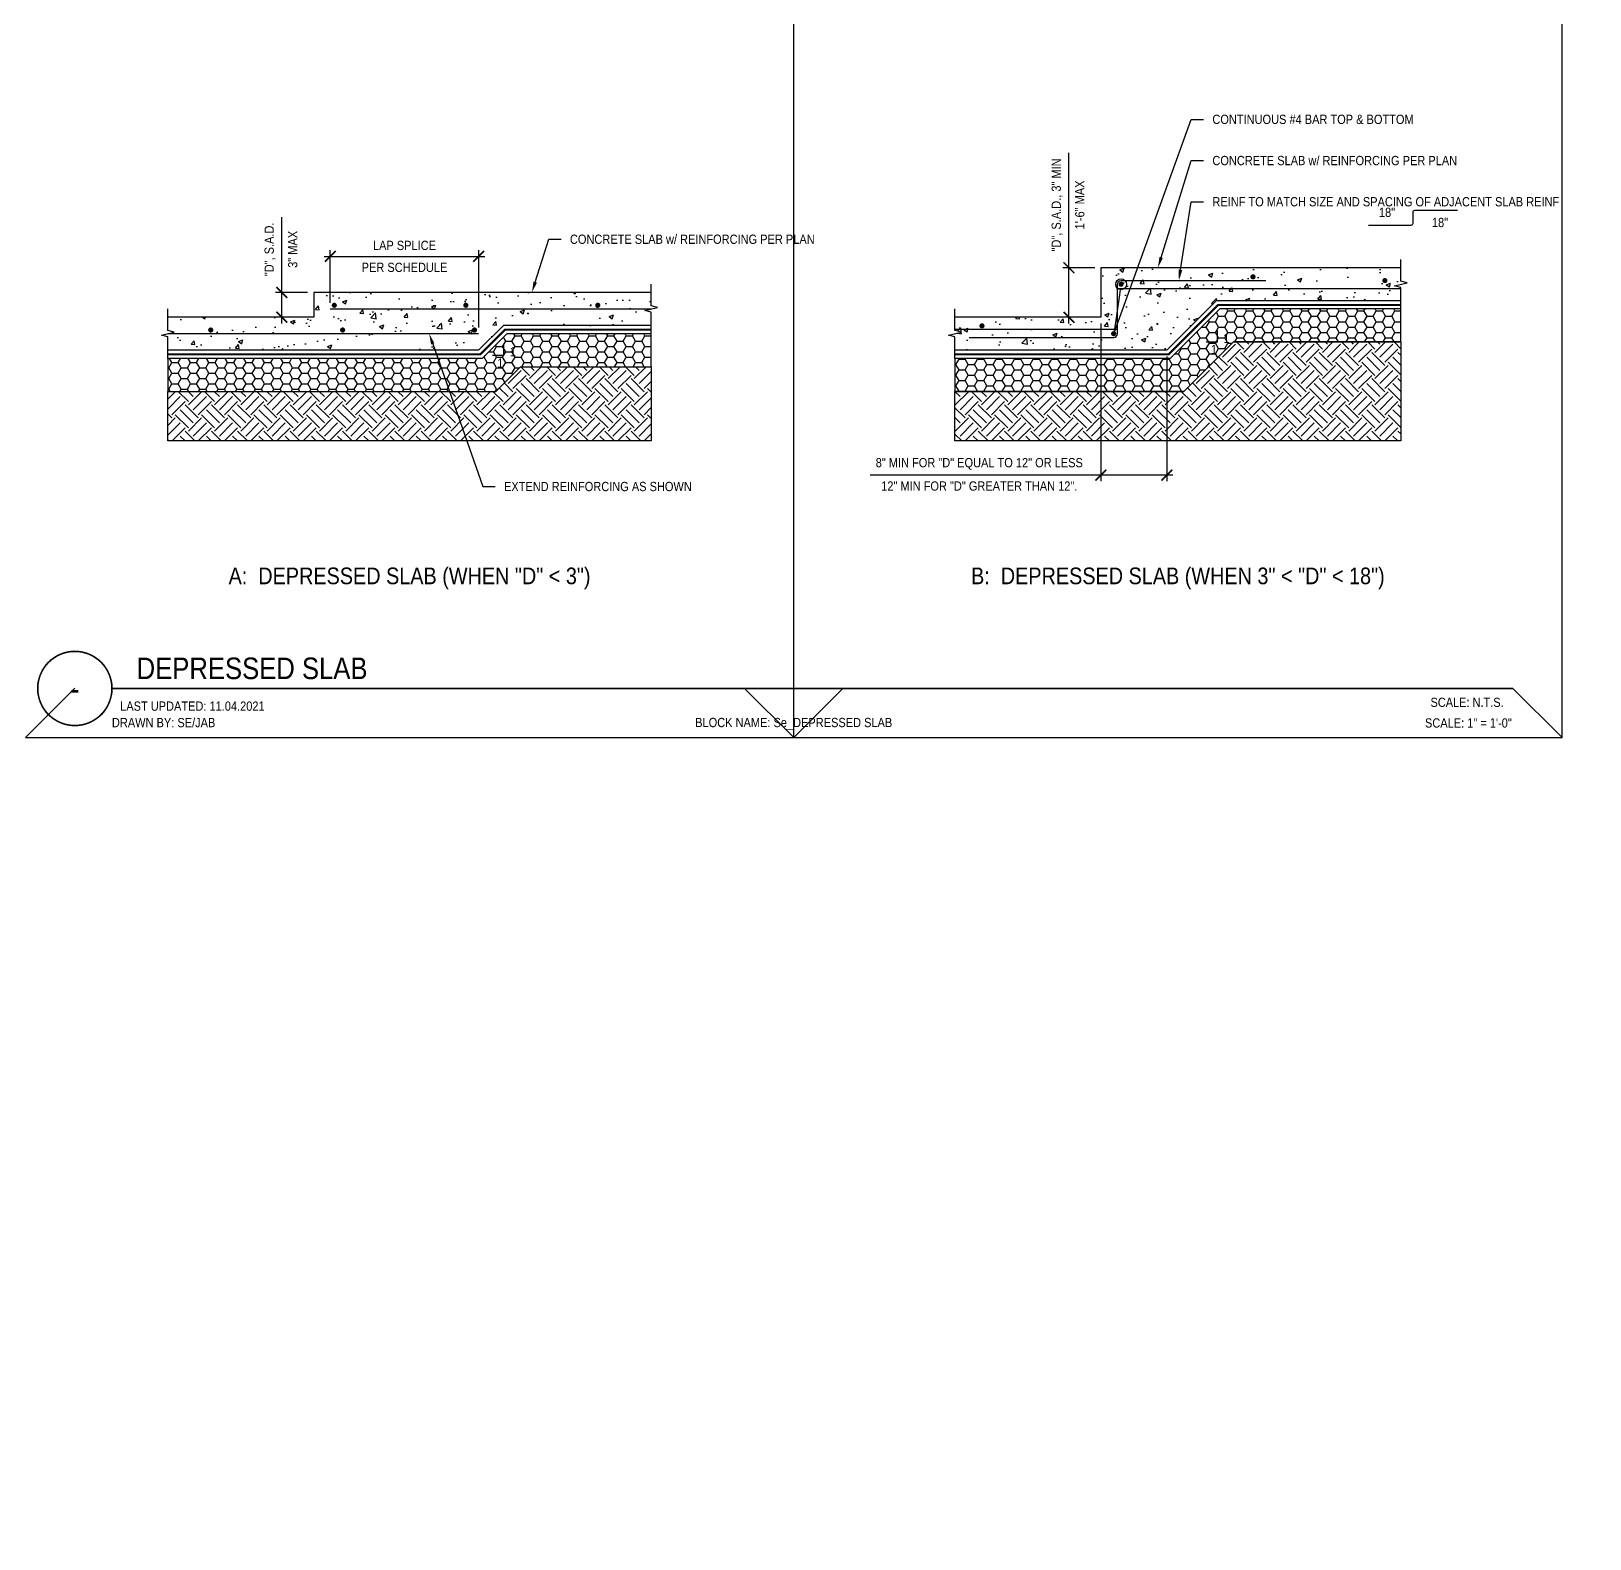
# Model space of a CAD drawing. Header units: inches. Extents: x -16404 to 14624, y -1591 to 16152.
# Drawn here: x -8754.8 to -8565.7, y 1229 to 1411.9 of the extents above; entities that cross this region are included whole.
import ezdxf
from ezdxf import colors
from ezdxf.entities.mleader import LeaderData, LeaderLine
from ezdxf.enums import TextEntityAlignment as Align
from ezdxf.math import Vec2, Vec3

# ---------------------------------------------------------------- set-up
doc = ezdxf.new("R2010")
doc.units = ezdxf.units.IN
doc.header["$LTSCALE"] = 24
doc.header["$MEASUREMENT"] = 0
doc.linetypes.add('HIDDEN2', pattern=[0.1875, 0.125, -0.0625])
doc.layers.get('0').update_dxf_attribs({"linetype": 'CONTINUOUS'})
doc.layers.get('DefPoints').update_dxf_attribs({"color": 251, "linetype": 'CONTINUOUS'})
for name, color, linetype, plot in [('DESIGNER COMMENTS', 221, 'CONTINUOUS', False), ('S-ANNO-GRID-NONPLOT', 251, 'CONTINUOUS', False), ('S-ANNO-NONPLOT', 253, 'CONTINUOUS', False)]:
    doc.layers.add(name, color=color, linetype=linetype, plot=plot)
for name, color, linetype in [('S-ANNO-DIMS', 2, 'CONTINUOUS'), ('S-ANNO-NOTE', 4, 'CONTINUOUS'), ('S-BREAK', 2, 'CONTINUOUS'), ('S-CONC', 4, 'CONTINUOUS'), ('S-MEMBRANE', 6, 'HIDDEN2'), ('S-REBAR', 7, 'CONTINUOUS'), ('S-TYP DETAIL BLOCKS', 1, 'CONTINUOUS')]:
    doc.layers.add(name, color=color, linetype=linetype)
doc.layers.add('S-HATCH-SOIL', color=7, linetype='CONTINUOUS', true_color=0x8f8f8f, transparency=0.8)
doc.layers.add('S-HATCH2', color=2, linetype='CONTINUOUS', transparency=0.5)
doc.styles.add('Arial', font='arial.ttf', dxfattribs={"width": 0.85})
doc.dimstyles.new('DIM-12_Se', dxfattribs={"dimscale": 12, "dimtxt": 0.09375, "dimasz": 0.109375, "dimexe": 0.0625, "dimexo": 0.0625, "dimgap": 0.0625, "dimtad": 1, "dimdec": 4, "dimzin": 11, "dimdsep": 46, "dimlunit": 4, "dimtxsty": 'Arial', "dimblk": 'ARCHTICK', "dimcen": 0.125, "dimdle": 0.0625, "dimclrd": 256, "dimclre": 256, "dimclrt": 4, "dimadec": 0, "dimazin": 0, "dimtfac": 0.75, "dimtdec": 4, "dimtmove": 0, "dimatfit": 3, "dimfxl": 1, "dimfrac": 1, "dimtolj": 1, "dimtzin": 0, "dimarcsym": 0})

# ---------------------------------------------------------------- blocks, each defined once
blk = doc.blocks.new('*U576')
at = {"const_width": 0.188}
for points in [[(-4.5, 0, -1), (4.5, 0, 3.732051)], [(-4.5, 0, 1), (4.5, 0, -3.732051)]]:
    blk.add_lwpolyline(points, format="xyb", dxfattribs=at)
blk.add_lwpolyline([(4.5, 0), (174.45, 0)], dxfattribs=at)
blk.add_circle((0, 0), 4.5)
at = {"style": 'Arial', "width": 0.85}
for tag, p in [('DWG_TITLE_1', (7.5, 6.19)), ('DWG_TITLE_2', (7.5, 2.44))]:
    blk.add_attdef(tag, text='', height=2.62, dxfattribs=at).set_placement(p, align=Align.MIDDLE_LEFT)
blk.add_attdef('#', text='', height=3, dxfattribs=at).set_placement((0, 0), align=Align.MIDDLE_CENTER)
blk.add_attdef('SCALE', text='', height=1.12, dxfattribs=at).set_placement((173.33, -1.12), align=Align.TOP_RIGHT)
blk = doc.blocks.new('_Open90')
at = {"color": 0, "linetype": 'ByBlock', "lineweight": -2}
for p, q in [((-0.5, 0.5), (0, 0)), ((0, 0), (-1, 0)), ((0, 0), (-0.5, -0.5))]:
    blk.add_line(p, q, dxfattribs=at)
blk = doc.blocks.new('_ARCHTICK')
at = {"color": 0, "linetype": 'ByBlock', "const_width": 0.15}
blk.add_lwpolyline([(-0.5, -0.5), (0.5, 0.5)], dxfattribs=at)
blk = doc.blocks.new('*D2404')
at = {"layer": 'DefPoints', "color": 0, "transparency": 16777216}
for p in [(120.6, 51.03), (124.47, 51.03), (120.6, 45.03)]:
    blk.add_point(p, dxfattribs=at)
at = {"layer": 'S-ANNO-DIMS', "lineweight": -2, "transparency": 16777216}
for p, q in [((120.6, 51.03), (120.6, 64.97)), ((123.72, 51.03), (119.85, 51.03)), ((120.6, 44.28), (120.6, 51.03))]:
    blk.add_line(p, q, dxfattribs=at)
at = {"layer": 'S-ANNO-DIMS', "lineweight": -2, "transparency": 16777216, "xscale": 1.3125, "yscale": 1.3125, "zscale": 1.3125}
for p, rotation in [((120.6, 51.03), 90), ((120.6, 45.03), 270)]:
    blk.add_blockref('_ARCHTICK', p, dxfattribs=dict(at, rotation=rotation))
at = {"layer": 'S-ANNO-DIMS', "color": 4, "transparency": 16777216, "char_height": 1.125, "attachment_point": 5, "rotation": 90, "style": 'Arial'}
for s, insert in [('\\A1;"D", S.A.D., 3" MIN', (119.16, 58.66)), ('\\A1;1\'-6" MAX', (121.92, 58.66))]:
    blk.add_mtext(s, dxfattribs=dict(at, insert=insert))
blk = doc.blocks.new('*D2442')
at = {"layer": 'DefPoints', "color": 0, "transparency": 16777216}
for p in [(124.47, 45.03), (132.47, 41.03), (124.47, 25.88)]:
    blk.add_point(p, dxfattribs=at)
at = {"layer": 'S-ANNO-DIMS', "lineweight": -2, "transparency": 16777216}
for p, q in [((124.47, 44.28), (124.47, 25.13)), ((132.47, 40.28), (132.47, 25.13)), ((124.47, 25.88), (96.47, 25.88)), ((133.22, 25.88), (124.47, 25.88))]:
    blk.add_line(p, q, dxfattribs=at)
at = {"layer": 'S-ANNO-DIMS', "lineweight": -2, "transparency": 16777216, "xscale": 1.3125, "yscale": 1.3125, "zscale": 1.3125, "rotation": 180}
blk.add_blockref('_ARCHTICK', (124.47, 25.88), dxfattribs=at)
at = {"layer": 'S-ANNO-DIMS', "lineweight": -2, "transparency": 16777216, "xscale": 1.3125, "yscale": 1.3125, "zscale": 1.3125}
blk.add_blockref('_ARCHTICK', (132.47, 25.88), dxfattribs=at)
at = {"layer": 'S-ANNO-DIMS', "color": 4, "transparency": 16777216, "char_height": 1.125, "attachment_point": 5, "style": 'Arial'}
for s, insert in [('\\A1;8" MIN FOR "D" EQUAL TO 12" OR LESS', (109.72, 27.24)), ('\\A1;12" MIN FOR "D" GREATER THAN 12".', (109.72, 24.55))]:
    blk.add_mtext(s, dxfattribs=dict(at, insert=insert))
blk = doc.blocks.new('*D2405')
at = {"layer": 'DefPoints', "color": 0, "transparency": 16777216}
for p in [(25.11, 48.03), (28.99, 48.03), (25.11, 45.03)]:
    blk.add_point(p, dxfattribs=at)
at = {"layer": 'S-ANNO-DIMS', "lineweight": -2, "transparency": 16777216}
for p, q in [((25.11, 48.03), (25.11, 57.19)), ((28.24, 48.03), (24.36, 48.03)), ((25.11, 44.28), (25.11, 48.03))]:
    blk.add_line(p, q, dxfattribs=at)
at = {"layer": 'S-ANNO-DIMS', "lineweight": -2, "transparency": 16777216, "xscale": 1.3125, "yscale": 1.3125, "zscale": 1.3125}
for p, rotation in [((25.11, 48.03), 90), ((25.11, 45.03), 270)]:
    blk.add_blockref('_ARCHTICK', p, dxfattribs=dict(at, rotation=rotation))
at = {"layer": 'S-ANNO-DIMS', "color": 4, "transparency": 16777216, "char_height": 1.125, "attachment_point": 5, "rotation": 90, "style": 'Arial'}
for s, insert in [('\\A1;"D", S.A.D.', (23.68, 53.27)), ('\\A1;3" MAX ', (26.44, 53.27))]:
    blk.add_mtext(s, dxfattribs=dict(at, insert=insert))
blk = doc.blocks.new('*D1926')
at = {"layer": 'DefPoints', "color": 0, "transparency": 16777216}
for p in [(48.99, 52.41), (30.99, 46.03), (48.99, 43.03)]:
    blk.add_point(p, dxfattribs=at)
at = {"layer": 'S-ANNO-DIMS', "lineweight": -2, "transparency": 16777216}
for p, q in [((30.99, 46.78), (30.99, 53.16)), ((48.99, 43.78), (48.99, 53.16)), ((30.24, 52.41), (49.74, 52.41))]:
    blk.add_line(p, q, dxfattribs=at)
at = {"layer": 'S-ANNO-DIMS', "lineweight": -2, "transparency": 16777216, "xscale": 1.3125, "yscale": 1.3125, "zscale": 1.3125, "rotation": 180}
blk.add_blockref('_ARCHTICK', (30.99, 52.41), dxfattribs=at)
at = {"layer": 'S-ANNO-DIMS', "lineweight": -2, "transparency": 16777216, "xscale": 1.3125, "yscale": 1.3125, "zscale": 1.3125}
blk.add_blockref('_ARCHTICK', (48.99, 52.41), dxfattribs=at)
at = {"layer": 'S-ANNO-DIMS', "color": 4, "transparency": 16777216, "char_height": 1.125, "attachment_point": 5, "style": 'Arial'}
for s, insert in [('\\A1;LAP SPLICE', (39.99, 53.74)), ('\\A1;PER SCHEDULE ', (39.99, 51.08))]:
    blk.add_mtext(s, dxfattribs=dict(at, insert=insert))
blk = doc.blocks.new('_DotBlank')
at = {"color": 0, "lineweight": -2}
blk.add_line((-0.5, 0), (-1, 0), dxfattribs=at)
blk.add_circle((0, 0), 0.5, dxfattribs=at)
blk = doc.blocks.new('Se_CURB AT SLAB-ON-GRADE')
at = {"layer": 'S-ANNO-NOTE'}
ml = blk.add_multileader_mtext('Standard', dxfattribs=at)
ml.set_content('WOOD FRAMED PARTITION WALL PER PLAN', color=4, style='Arial')
ml.set_leader_properties(color=2)
ml.build(insert=Vec2(0, 0))
ml.multileader.update_dxf_attribs({"dogleg_length": 0.36, "arrow_head_size": 1.3125, "scale": 12})
ctx = ml.context
ctx.base_point, ctx.scale, ctx.char_height, ctx.arrow_head_size, ctx.landing_gap_size, ctx.plane_origin = Vec3(48.1302, 57.48994), 12, 1.125, 1.3125, 1.08, Vec3(15.92342, 358.82476)
notes = []
notes.append((ctx, [(0, (1, 1, 0), (46.6302, 57.48994), (1, 0), 1.5, [(0, [(42.60455, 53.17721)], 0, [])])]))
ctx.mtext.insert, ctx.mtext.width, ctx.mtext.flow_direction = Vec3(49.2102, 58.05282), 17.7129638, 5
ml = blk.add_multileader_mtext('Standard', dxfattribs=at)
ml.set_content('\\A1;{\\C256;CONCRETE CURB PER PLAN}', color=4, style='Arial')
ml.set_leader_properties(color=2)
ml.build(insert=Vec2(0, 0))
ml.multileader.update_dxf_attribs({"dogleg_length": 0.36, "arrow_head_size": 1.3125, "scale": 12})
ctx = ml.context
ctx.base_point, ctx.scale, ctx.char_height, ctx.arrow_head_size, ctx.landing_gap_size, ctx.plane_origin = Vec3(48.1302, 52.48994), 12, 1.125, 1.3125, 1.08, Vec3(15.92342, 353.82476)
notes.append((ctx, [(0, (1, 1, 0), (46.6302, 52.48994), (1, 0), 1.5, [(0, [(40.60455, 46.03459)], 0, [])])]))
ctx.mtext.insert, ctx.mtext.width, ctx.mtext.flow_direction = Vec3(49.2102, 53.05282), 11.5925725, 5
ml = blk.add_multileader_mtext('Standard', dxfattribs=at)
ml.set_content('\\A1;{\\C256;CONCRETE SLAB w/ REINFORCING PER PLAN}', color=4, style='Arial')
ml.set_leader_properties(color=2)
ml.build(insert=Vec2(0, 0))
ml.multileader.update_dxf_attribs({"dogleg_length": 0.36, "arrow_head_size": 1.3125, "scale": 12})
ctx = ml.context
ctx.base_point, ctx.scale, ctx.char_height, ctx.arrow_head_size, ctx.landing_gap_size, ctx.plane_origin = Vec3(58.49444, 46.48994), 12, 1.125, 1.3125, 1.08, Vec3(30.28765, 347.82476)
notes.append((ctx, [(0, (1, 1, 0), (56.99444, 46.48994), (1, 0), 1.5, [(0, [(54.96879, 40.03459)], 0, [])])]))
ctx.mtext.insert, ctx.mtext.width, ctx.mtext.flow_direction = Vec3(59.57444, 47.06203), 16.2316243, 5
for ctx, leaders in notes:
    for number, flags, end, landing, length, lines in leaders:
        leader = LeaderData()
        leader.index, (leader.has_last_leader_line, leader.has_dogleg_vector, leader.attachment_direction) = number, flags
        leader.last_leader_point, leader.dogleg_vector, leader.dogleg_length = Vec3(end), Vec3(landing), length
        for number, points, colour, breaks in lines:
            line = LeaderLine()
            line.index, line.vertices, line.color, line.breaks = number, Vec3.list(points), colors.encode_raw_color(colour), breaks
            leader.lines.append(line)
        ctx.leaders.append(leader)
blk = doc.blocks.new('Se_DEPRESSED SLAB')
at = {"layer": 'S-HATCH-SOIL'}
h = blk.add_hatch(dxfattribs=at)
h.set_pattern_fill('HONEY', color=256, scale=6, style=0)
h.set_pattern_definition([(0, (9643.478, -3900.6831), (1.125, 0.649519053), [0.75, -1.5]), (120, (9643.478, -3900.6831), (-1.125, 0.649519053), [0.75, -1.5]), (60, (9643.478, -3900.6831), (2e-16, 1.299038106), [-1.5, 0.75])])
h.paths.add_polyline_path([(160.85649, 46.03459), (138.88739, 46.03459), (132.88739, 40.03459), (106.7708, 40.03459), (106.7708, 36.03459), (134.54424, 36.03459), (140.54424, 42.03459), (160.85649, 42.03459)])
h = blk.add_hatch(dxfattribs=at)
h.set_pattern_fill('HONEY', color=256, scale=6, style=0)
h.set_pattern_definition([(0, (9556.99074, -3903.6831), (1.125, 0.649519053), [0.75, -1.5]), (120, (9556.99074, -3903.6831), (-1.125, 0.649519053), [0.75, -1.5]), (60, (9556.99074, -3903.6831), (2e-16, 1.299038106), [-1.5, 0.75])])
h.paths.add_polyline_path([(69.9248, 43.03459), (52.40015, 43.03459), (49.40015, 40.03459), (11.28429, 40.03459), (11.28429, 36.03459), (51.057, 36.03459), (54.057, 39.03459), (69.9248, 39.03459)])
h = blk.add_hatch(dxfattribs=at)
h.set_pattern_fill('EARTH', color=256, scale=9, angle=45, style=0)
h.set_pattern_definition([(45, (9635.7649, -3999.4456), (2e-16, 3.1819805), [2.25, -2.25]), (45, (9635.1682, -3998.849), (2e-16, 3.1819805), [2.25, -2.25]), (45, (9634.5716, -3998.2523), (2e-16, 3.1819805), [2.25, -2.25]), (135, (9634.5716, -3997.8546), (-3.1819805, 7e-16), [2.25, -2.25]), (135, (9635.1682, -3997.258), (-3.1819805, 7e-16), [2.25, -2.25]), (135, (9635.7649, -3996.6613), (-3.1819805, 7e-16), [2.25, -2.25])])
h.paths.add_polyline_path([(106.7708, 36.03459), (134.54424, 36.03459), (140.54424, 42.03459), (160.85649, 42.03459), (160.85649, 30.03459), (106.7708, 30.03459)])
h = blk.add_hatch(dxfattribs=at)
h.set_pattern_fill('EARTH', color=256, scale=9, angle=45, style=0)
h.set_pattern_definition([(45, (9552.2776, -3999.4456), (2e-16, 3.1819805), [2.25, -2.25]), (45, (9551.681, -3998.849), (2e-16, 3.1819805), [2.25, -2.25]), (45, (9551.0844, -3998.2523), (2e-16, 3.1819805), [2.25, -2.25]), (135, (9551.0844, -3997.8546), (-3.1819805, 7e-16), [2.25, -2.25]), (135, (9551.681, -3997.258), (-3.1819805, 7e-16), [2.25, -2.25]), (135, (9552.2776, -3996.6613), (-3.1819805, 7e-16), [2.25, -2.25])])
h.paths.add_polyline_path([(11.28429, 36.03459), (51.057, 36.03459), (54.057, 39.03459), (69.9248, 39.03459), (69.9248, 30.03459), (11.28429, 30.03459)])
at = {"layer": 'S-HATCH2'}
h = blk.add_hatch(dxfattribs=at)
h.set_pattern_fill('AR-CONC', color=256, scale=0.75, style=0)
h.set_pattern_definition([(50, (7922.74, -1908.769), (5.3794514, -0.470641), [0.5625, -6.1875]), (355, (7922.74, -1908.769), (-1.040635, 5.641441), [0.45, -4.95]), (100.451444, (7923.188, -1908.8083), (4.3388164, 5.1708), [0.4780514, -5.258566]), (46.1842, (7922.74, -1907.269), (8.00431, -1.2413946), [0.84375, -9.28125]), (96.63564, (7923.407, -1907.3726), (7.0099646, 7.3058895), [0.7170776, -7.887853]), (351.18416, (7922.74, -1907.269), (7.009965, 7.3058895), [0.675, -7.425]), (21, (7923.49, -1907.644), (4.476803, -3.0196417), [0.5625, -6.1875]), (326, (7923.49, -1907.644), (1.824865, 5.4386253), [0.45, -4.95]), (71.451445, (7923.863, -1907.896), (6.3016678, 2.4189836), [0.4780514, -5.258566]), (37.5, (7922.7398, -1908.7691), (0.0911989, 2.4967039), [0, -4.89, 0, -5.025, 0, -4.96875]), (7.5, (7922.7398, -1908.769), (1.9730215, 2.9580878), [0, -2.865, 0, -4.7775, 0, -1.89375]), (327.5, (7921.0673, -1908.7691), (4.00366827, -0.16916154), [0, -1.875, 0, -5.85, 0, -7.7625]), (317.5, (7920.3173, -1908.769), (4.3738963, 0.7507874), [0, -2.4375, 0, -3.885, 0, -5.5125])])
h.paths.add_polyline_path([(132.47318, 41.03459), (138.47318, 47.03459), (160.85649, 47.03459), (160.85649, 48.65602), (160.07814, 48.8453), (161.63484, 49.22388), (160.85649, 49.41316), (160.85649, 51.03459), (124.47318, 51.03459), (124.47318, 45.03459), (106.7708, 45.03459), (106.7708, 43.41316), (107.54915, 43.22388), (105.99245, 42.8453), (106.7708, 42.65602), (106.7708, 41.03459)])
h = blk.add_hatch(dxfattribs=at)
h.set_pattern_fill('AR-CONC', color=256, scale=0.75, style=0)
h.set_pattern_definition([(50, (7922.8055, -1909.5704), (5.3794514, -0.470641), [0.5625, -6.1875]), (355, (7922.8055, -1909.5704), (-1.040635, 5.641441), [0.45, -4.95]), (100.451444, (7923.254, -1909.6096), (4.3388164, 5.1708), [0.4780514, -5.258566]), (46.1842, (7922.8055, -1908.0704), (8.00431, -1.2413946), [0.84375, -9.28125]), (96.63564, (7923.4725, -1908.174), (7.0099646, 7.3058895), [0.7170776, -7.887853]), (351.18416, (7922.8055, -1908.07), (7.009965, 7.3058895), [0.675, -7.425]), (21, (7923.5555, -1908.4454), (4.476803, -3.0196417), [0.5625, -6.1875]), (326, (7923.5555, -1908.4454), (1.824865, 5.4386253), [0.45, -4.95]), (71.451445, (7923.9286, -1908.697), (6.3016678, 2.4189836), [0.4780514, -5.258566]), (37.5, (7922.8055, -1909.5704), (0.0911989, 2.4967039), [0, -4.89, 0, -5.025, 0, -4.96875]), (7.5, (7922.8055, -1909.5704), (1.9730215, 2.9580878), [0, -2.865, 0, -4.7775, 0, -1.89375]), (327.5, (7921.133, -1909.5704), (4.00366827, -0.16916154), [0, -1.875, 0, -5.85, 0, -7.7625]), (317.5, (7920.383, -1909.5704), (4.3738963, 0.7507874), [0, -2.4375, 0, -3.885, 0, -5.5125])])
h.paths.add_polyline_path([(48.98594, 41.03459), (51.98594, 44.03459), (69.9248, 44.03459), (69.9248, 45.65602), (69.14645, 45.8453), (70.70316, 46.22388), (69.9248, 46.41316), (69.9248, 48.03459), (28.98667, 48.03459), (28.98667, 45.03459), (11.28429, 45.03459), (11.28429, 43.41316), (12.06265, 43.22388), (10.50594, 42.8453), (11.28429, 42.65602), (11.28429, 41.03459)])
at = {"layer": 'S-ANNO-NONPLOT'}
for points in [[(160.85649, 46.03459), (138.88739, 46.03459), (132.88739, 40.03459), (106.7708, 40.03459)], [(69.9248, 44.03459), (51.98594, 44.03459), (48.98594, 41.03459), (11.28429, 41.03459)], [(160.85649, 42.03459), (140.54424, 42.03459), (134.54424, 36.03459), (106.7708, 36.03459)]]:
    blk.add_lwpolyline(points, dxfattribs=at)
for points in [[(160.85649, 46.03459), (138.88739, 46.03459), (132.88739, 40.03459), (106.7708, 40.03459), (106.7708, 36.03459), (134.54424, 36.03459), (140.54424, 42.03459), (160.85649, 42.03459)], [(106.7708, 36.03459), (134.54424, 36.03459), (140.54424, 42.03459), (160.85649, 42.03459), (160.85649, 30.03459), (106.7708, 30.03459)]]:
    blk.add_lwpolyline(points, close=True, dxfattribs=at)
at = {"layer": 'S-ANNO-NONPLOT', "linetype": 'ByBlock'}
for points in [[(69.9248, 43.03459), (52.40015, 43.03459), (49.40015, 40.03459), (11.28429, 40.03459), (11.28429, 36.03459), (51.057, 36.03459), (54.057, 39.03459), (69.9248, 39.03459)], [(11.28429, 36.03459), (51.057, 36.03459), (54.057, 39.03459), (69.9248, 39.03459), (69.9248, 30.03459), (11.28429, 30.03459)]]:
    blk.add_lwpolyline(points, close=True, dxfattribs=at)
at = {"layer": 'S-ANNO-NOTE'}
blk.add_lwpolyline([(156.9405, 56.22098), (162.1155, 56.22098, 0.414213562), (162.3405, 56.44598), (162.3405, 57.79598, -0.414213562), (162.5655, 58.02098), (167.7405, 58.02098)], format="xyb", dxfattribs=at)
at = {"layer": 'S-ANNO-NOTE', "color": 4}
for points in [[(50.68705, 40.4245), (52.03705, 40.4245), (52.03705, 41.7745)], [(137.24997, 42.06984), (138.59997, 42.06984), (138.59997, 43.41984)]]:
    blk.add_lwpolyline(points, dxfattribs=at)
at = {"layer": 'S-BREAK'}
for points in [[(160.85649, 46.03459), (160.85649, 48.65602), (160.07814, 48.8453), (161.63484, 49.22388), (160.85649, 49.41316), (160.85649, 52.03459)], [(69.9248, 43.03459), (69.9248, 45.65602), (69.14645, 45.8453), (70.70316, 46.22388), (69.9248, 46.41316), (69.9248, 49.03459)], [(11.28429, 40.03459), (11.28429, 42.65602), (10.50594, 42.8453), (12.06265, 43.22388), (11.28429, 43.41316), (11.28429, 46.03459)], [(106.7708, 40.03459), (106.7708, 42.65602), (105.99245, 42.8453), (107.54915, 43.22388), (106.7708, 43.41316), (106.7708, 46.03459)]]:
    blk.add_lwpolyline(points, dxfattribs=at)
at = {"layer": 'S-CONC'}
for points in [[(160.85649, 51.03459), (124.47318, 51.03459), (124.47318, 45.03459), (106.7708, 45.03459)], [(69.9248, 48.03459), (28.98667, 48.03459), (28.98667, 45.03459), (11.28429, 45.03459)], [(160.85649, 47.03459), (138.47318, 47.03459), (132.47318, 41.03459), (106.7708, 41.03459)], [(69.9248, 44.03459), (51.98594, 44.03459), (48.98594, 41.03459), (11.28429, 41.03459)]]:
    blk.add_lwpolyline(points, dxfattribs=at)
at = {"layer": 'S-MEMBRANE', "color": 4, "const_width": 0.25}
for points in [[(160.85649, 46.53459), (138.68028, 46.53459), (132.68028, 40.53459), (106.7708, 40.53459)], [(69.9248, 43.53459), (52.19304, 43.53459), (49.19304, 40.53459), (11.28429, 40.53459)]]:
    blk.add_lwpolyline(points, dxfattribs=at)
at = {"layer": 'S-REBAR', "linetype": 'Continuous'}
for p, q in [((126.47318, 48.53459), (160.85649, 48.53459)), ((30.98667, 46.03459), (69.9248, 46.03459)), ((126.47318, 43.53459), (106.7708, 43.53459)), ((48.98594, 43.03459), (11.28429, 43.03459))]:
    blk.add_line(p, q, dxfattribs=at)
blk.add_lwpolyline([(108.47318, 42.58459), (126.02318, 42.58459, 0.414213562), (126.47318, 43.03459), (126.47318, 49.03459, -0.414213562), (126.92318, 49.48459), (144.47318, 49.48459)], format="xyb", dxfattribs=at)
at = {"layer": 'S-REBAR', "const_width": 0.3125}
for points in [[(127.07943, 49.03459, -1), (126.76693, 49.03459, -1)], [(143.07943, 49.93459, -1), (142.76693, 49.93459, -1)], [(159.07943, 49.48459, -1), (158.76693, 49.48459, -1)], [(31.632, 46.48459, -1), (31.3195, 46.48459, -1)], [(47.59292, 46.48459, -1), (47.28042, 46.48459, -1)], [(63.59292, 46.48459, -1), (63.28042, 46.48459, -1)], [(16.64219, 43.48459, -1), (16.32969, 43.48459, -1)], [(32.64219, 43.48459, -1), (32.32969, 43.48459, -1)], [(48.64219, 43.48459, -1), (48.32969, 43.48459, -1)], [(110.20261, 43.98459, -1), (109.89011, 43.98459, -1)], [(126.17943, 43.03459, -1), (125.86693, 43.03459, -1)]]:
    blk.add_lwpolyline(points, format="xyb", close=True, dxfattribs=at)
at = {"layer": 'DESIGNER COMMENTS', "char_height": 1.125, "style": 'Arial'}
for s, insert, width, attachment_point in [('\\A1;LAST UPDATED: 11.04.2021', (5.49984, -1.58101), 17.4709661, 1), ('\\A1;DRAWN BY: SE/JAB', (4.49984, -3.58101), 12.4848985, 1), ('\\A1;BLOCK NAME: Se_DEPRESSED SLAB', (87.2091, -4.29464), 23.8464009, 5), ('\\A1;SCALE: 1{\\H1x;" = 1\'-0"}', (174.31365, -3.625), 19.68745, 3)]:
    blk.add_mtext(s, dxfattribs=dict(at, insert=insert, width=width, attachment_point=attachment_point))
at = {"layer": 'S-ANNO-NOTE', "color": 4, "char_height": 1.125, "style": 'Arial'}
for s, insert, width, attachment_point in [('18"', (160.16517, 58.3237), 18.7381164, 3), ('18"', (166.59265, 57.09391), 18.7381164, 3), ('1', (137.8158, 41.67864), 26.5251059, 1), ('1', (139.3318, 43.05184), 26.5251059, 1), ('1', (51.25288, 40.03331), 0.5089436, 1), ('1', (52.76887, 41.40651), 0.5089436, 1)]:
    blk.add_mtext(s, dxfattribs=dict(at, insert=insert, width=width, attachment_point=attachment_point))
at = {"layer": 'S-ANNO-NOTE', "color": 6, "char_height": 2.025, "attachment_point": 8, "style": 'Arial'}
for s, insert, width in [('A:  DEPRESSED SLAB (WHEN "D" < 3")', (40.60455, 12.03459), 43.849897), ('B:  DEPRESSED SLAB (WHEN 3" < "D" < 18")', (133.81365, 12.03459), 50.1184876)]:
    blk.add_mtext(s, dxfattribs=dict(at, insert=insert, width=width))
at = {"layer": 'S-ANNO-DIMS'}
for base, p1, p2, text, picture, middle in [((120.59753, 51.03459), (120.59753, 45.03459), (124.47318, 51.03459), '"D", S.A.D., 3" MIN\\X1\'-6" MAX', '*D2404', (120.59753, 58.65913)), ((25.11102, 48.03459), (25.11102, 45.03459), (28.98667, 48.03459), '"D", S.A.D.\\X3" MAX ', '*D2405', (25.11102, 53.26622))]:
    dim = blk.add_linear_dim(base=base, p1=p1, p2=p2, angle=270, text=text, dimstyle='DIM-12_Se', dxfattribs=at)
    dim.commit()
    dim.dimension.update_dxf_attribs({"geometry": picture, "text_midpoint": middle})
dim = blk.add_linear_dim(base=(48.98594, 52.40968), p1=(30.98667, 46.03459), p2=(48.98594, 43.03459), text='LAP SPLICE\\XPER SCHEDULE ', dimstyle='DIM-12_Se', dxfattribs=at)
dim.commit()
dim.dimension.update_dxf_attribs({"geometry": '*D1926', "text_midpoint": (39.9863, 52.40968)})
dim = blk.add_linear_dim(base=(124.47318, 25.87822), p1=(132.47318, 41.03459), p2=(124.47318, 45.03459), angle=180, text='8" MIN FOR "D" EQUAL TO 12" OR LESS\\X12" MIN FOR "D" GREATER THAN 12".', dimstyle='DIM-12_Se', dxfattribs=at)
dim.commit()
dim.dimension.update_dxf_attribs({"geometry": '*D2442', "text_midpoint": (109.72112, 25.87822), "dimtype": 160})
at = {"layer": 'S-ANNO-NOTE'}
ml = blk.add_multileader_mtext('Standard', dxfattribs=at)
ml.set_content('\\A1;{\\C256;CONTINUOUS #4 BAR TOP & BOTTOM}', color=4, style='Arial')
ml.set_leader_properties(color=2)
ml.set_arrow_properties(name='DOTBLANK')
ml.build(insert=Vec2(0, 0))
ml.multileader.update_dxf_attribs({"dogleg_length": 0.36, "arrow_head_size": 1.3125, "scale": 12})
ctx = ml.context
ctx.base_point, ctx.scale, ctx.char_height, ctx.arrow_head_size, ctx.landing_gap_size, ctx.plane_origin = Vec3(136.91863, 69.03459), 12, 1.125, 1.3125, 1.08, Vec3(114.71184, 331.82476)
notes = []
notes.append((ctx, [(0, (1, 1, 0), (135.41863, 69.03459), (1, 0), 1.5, [(1, [(126.92318, 49.03459), (126.02318, 43.03459)], 0, [])])]))
ctx.mtext.insert, ctx.mtext.width, ctx.mtext.flow_direction = Vec3(137.99863, 69.60668), 10.0036059, 5
ml = blk.add_multileader_mtext('Standard', dxfattribs=at)
ml.set_content('\\A1;{\\C256;CONCRETE SLAB w/ REINFORCING PER PLAN}', color=4, style='Arial')
ml.set_leader_properties(color=2)
ml.build(insert=Vec2(0, 0))
ml.multileader.update_dxf_attribs({"dogleg_length": 0.36, "arrow_head_size": 1.3125, "scale": 12})
ctx = ml.context
ctx.base_point, ctx.scale, ctx.char_height, ctx.arrow_head_size, ctx.landing_gap_size, ctx.plane_origin = Vec3(136.91863, 64.03459), 12, 1.125, 1.3125, 1.08, Vec3(108.71184, 358.36941)
notes.append((ctx, [(0, (1, 1, 0), (135.41863, 64.03459), (1, 0), 1.5, [(0, [(131.39298, 51.03459)], 0, [])])]))
ctx.mtext.insert, ctx.mtext.width, ctx.mtext.flow_direction = Vec3(137.99863, 64.60668), 16.2316243, 5
ml = blk.add_multileader_mtext('Standard', dxfattribs=at)
ml.set_content('REINF TO MATCH SIZE AND SPACING OF ADJACENT SLAB REINF', color=4, style='Arial')
ml.set_leader_properties(color=2)
ml.build(insert=Vec2(0, 0))
ml.multileader.update_dxf_attribs({"dogleg_length": 0.36, "arrow_head_size": 1.3125, "scale": 12})
ctx = ml.context
ctx.base_point, ctx.scale, ctx.char_height, ctx.arrow_head_size, ctx.landing_gap_size, ctx.plane_origin = Vec3(136.91863, 59.03459), 12, 1.125, 1.3125, 1.08, Vec3(108.71184, 353.36941)
notes.append((ctx, [(0, (1, 1, 0), (135.41863, 59.03459), (1, 0), 1.5, [(0, [(133.93055, 49.48459)], 0, [])])]))
ctx.mtext.insert, ctx.mtext.width, ctx.mtext.flow_direction = Vec3(137.99863, 59.60668), 15.4834533, 5
ml = blk.add_multileader_mtext('Standard', dxfattribs=at)
ml.set_content('\\A1;{\\C256;CONCRETE SLAB w/ REINFORCING PER PLAN}', color=4, style='Arial')
ml.set_leader_properties(color=2)
ml.build(insert=Vec2(0, 0))
ml.multileader.update_dxf_attribs({"dogleg_length": 0.36, "arrow_head_size": 1.3125, "scale": 12})
ctx = ml.context
ctx.base_point, ctx.scale, ctx.char_height, ctx.arrow_head_size, ctx.landing_gap_size, ctx.plane_origin = Vec3(58.98139, 54.48994), 12, 1.125, 1.3125, 1.08, Vec3(30.7746, 355.82476)
notes.append((ctx, [(0, (1, 1, 0), (57.48139, 54.48994), (1, 0), 1.5, [(0, [(55.45574, 48.03459)], 0, [])])]))
ctx.mtext.insert, ctx.mtext.width, ctx.mtext.flow_direction = Vec3(60.06139, 55.06203), 16.2316243, 5
ml = blk.add_multileader_mtext('Standard', dxfattribs=at)
ml.set_content('\\A1;{\\C256;EXTEND REINFORCING AS SHOWN}', color=4, style='Arial')
ml.set_leader_properties(color=2)
ml.build(insert=Vec2(0, 0))
ml.multileader.update_dxf_attribs({"dogleg_length": 0.36, "arrow_head_size": 1.3125, "scale": 12})
ctx = ml.context
ctx.base_point, ctx.scale, ctx.char_height, ctx.arrow_head_size, ctx.landing_gap_size, ctx.plane_origin = Vec3(50.98139, 24.48994), 12, 1.125, 1.3125, 1.08, Vec3(30.7746, 325.82476)
notes.append((ctx, [(0, (1, 1, 0), (49.48139, 24.48994), (1, 0), 1.5, [(0, [(42.98594, 43.03459)], 0, [])])]))
ctx.mtext.insert, ctx.mtext.width, ctx.mtext.flow_direction = Vec3(52.06139, 25.06203), 15.0685999, 5
for ctx, leaders in notes:
    for number, flags, end, landing, length, lines in leaders:
        leader = LeaderData()
        leader.index, (leader.has_last_leader_line, leader.has_dogleg_vector, leader.attachment_direction) = number, flags
        leader.last_leader_point, leader.dogleg_vector, leader.dogleg_length = Vec3(end), Vec3(landing), length
        for number, points, colour, breaks in lines:
            line = LeaderLine()
            line.index, line.vertices, line.color, line.breaks = number, Vec3.list(points), colors.encode_raw_color(colour), breaks
            leader.lines.append(line)
        ctx.leaders.append(leader)
blk = doc.blocks.new('Se_CONCRETE SLAB EDGE')
at = {"layer": 'S-ANNO-NOTE'}
ml = blk.add_multileader_mtext('Standard', dxfattribs=at)
ml.set_content('\\A1;{\\C256;CONCRETE SLAB w/ REINFORCING PER PLAN}', color=4, style='Arial')
ml.set_leader_properties(color=2)
ml.build(insert=Vec2(0, 0))
ml.multileader.update_dxf_attribs({"dogleg_length": 0.36, "arrow_head_size": 1.3125, "scale": 12})
ctx = ml.context
ctx.base_point, ctx.scale, ctx.char_height, ctx.arrow_head_size, ctx.landing_gap_size, ctx.plane_origin = Vec3(44.1302, 51.47841), 12, 1.125, 1.3125, 1.08, Vec3(15.92342, 352.81323)
notes = []
notes.append((ctx, [(0, (1, 1, 0), (42.6302, 51.47841), (1, 0), 1.5, [(0, [(40.60455, 45.02306)], 0, [])])]))
ctx.mtext.insert, ctx.mtext.width, ctx.mtext.flow_direction = Vec3(45.2102, 52.0505), 16.2316243, 5
ml = blk.add_multileader_mtext('Standard', dxfattribs=at)
ml.set_content('\\A1;(2) CONTINUOUS #4 HORIZONTAL BARS TOP & BOTTOM', color=4, style='Arial')
ml.set_leader_properties(color=2)
ml.set_arrow_properties(name='DOTBLANK')
ml.build(insert=Vec2(0, 0))
ml.multileader.update_dxf_attribs({"dogleg_length": 0.36, "arrow_head_size": 1.875, "scale": 12})
ctx = ml.context
ctx.base_point, ctx.scale, ctx.char_height, ctx.arrow_head_size, ctx.landing_gap_size, ctx.plane_origin = Vec3(32.07314, 23.02306), 12, 1.125, 1.875, 1.08, Vec3(-11.13364, 319.35788)
notes.append((ctx, [(0, (1, 1, 0), (30.57314, 23.02306), (1, 0), 1.5, [(1, [(20.60455, 29.02306), (20.60455, 41.02306)], 0, [])])]))
ctx.mtext.insert, ctx.mtext.width, ctx.mtext.defined_height, ctx.mtext.flow_direction = Vec3(33.15314, 23.59515), 12.5599113, 3.77427, 5
for ctx, leaders in notes:
    for number, flags, end, landing, length, lines in leaders:
        leader = LeaderData()
        leader.index, (leader.has_last_leader_line, leader.has_dogleg_vector, leader.attachment_direction) = number, flags
        leader.last_leader_point, leader.dogleg_vector, leader.dogleg_length = Vec3(end), Vec3(landing), length
        for number, points, colour, breaks in lines:
            line = LeaderLine()
            line.index, line.vertices, line.color, line.breaks = number, Vec3.list(points), colors.encode_raw_color(colour), breaks
            leader.lines.append(line)
        ctx.leaders.append(leader)

msp = doc.modelspace()

# ---------------------------------------------------------------- linework, layer by layer
at = {"layer": 'S-ANNO-GRID-NONPLOT'}
for p, q in [((-8662.3223, 1326.19852), (-8662.3223, 1418.19852)), ((-8569.1132, 1326.19852), (-8569.1132, 1418.19852)), ((-8755.5314, 1326.19852), (-8749.5314, 1332.19852)), ((-8662.3223, 1326.19852), (-8668.3223, 1332.19852)), ((-8662.3223, 1326.19852), (-8656.3223, 1332.19852)), ((-8569.1132, 1326.19852), (-8575.1132, 1332.19852)), ((-8755.5314, 1326.19852), (-8662.3223, 1326.19852)), ((-8662.3223, 1326.19852), (-8569.1132, 1326.19852))]:
    msp.add_line(p, q, dxfattribs=at)

# ---------------------------------------------------------------- block references
at = {"layer": 'S-ANNO-NOTE'}
msp.add_blockref('*U576', (-8749.5314, 1332.16393), dxfattribs=at).add_auto_attribs({'#': '-', 'DWG_TITLE_2': 'DEPRESSED SLAB', 'SCALE': 'SCALE: N.T.S.'})
at = {"layer": 'S-TYP DETAIL BLOCKS'}
for name, p in [('Se_DEPRESSED SLAB', (-8749.5314, 1332.16393)), ('Se_CURB AT SLAB-ON-GRADE', (-8935.9496, 1332.16393)), ('Se_CONCRETE SLAB EDGE', (-8842.7405, 1332.17546))]:
    msp.add_blockref(name, p, dxfattribs=at)

# ---------------------------------------------------------------- leaders
at = {"layer": 'DESIGNER COMMENTS'}
ml = msp.add_multileader_mtext('Standard', dxfattribs=at)
ml.set_content('\\A1;{\\C256;Se 30"x42" DETAILS GRID VIEWPORT 1:1 SCALE}', color=4, style='Arial')
ml.set_leader_properties(color=256)
ml.set_arrow_properties(name='OPEN90')
ml.build(insert=Vec2(0, 0))
ml.multileader.update_dxf_attribs({"dogleg_length": 0.36, "arrow_head_size": 10.5, "scale": 96})
ctx = ml.context
ctx.base_point, ctx.scale, ctx.char_height, ctx.arrow_head_size, ctx.landing_gap_size, ctx.plane_origin = Vec3(6306.64247, 1328.59824), 96, 12, 10.5, 8.64, Vec3(6566.22064, 1591.83493)
ctx.text_align_type = 2
notes = []
notes.append((ctx, [(0, (1, 1, 0), (6535.06533, 1328.59824), (-1, 0), 12, [(0, [(6535.06533, 1229)], 0, [])])]))
ctx.mtext.insert, ctx.mtext.width, ctx.mtext.defined_height, ctx.mtext.alignment, ctx.mtext.flow_direction = Vec3(6487.14481, 1334.70056), 219.4626448, 57.00193, 3, 5
for ctx, leaders in notes:
    for number, flags, end, landing, length, lines in leaders:
        leader = LeaderData()
        leader.index, (leader.has_last_leader_line, leader.has_dogleg_vector, leader.attachment_direction) = number, flags
        leader.last_leader_point, leader.dogleg_vector, leader.dogleg_length = Vec3(end), Vec3(landing), length
        for number, points, colour, breaks in lines:
            line = LeaderLine()
            line.index, line.vertices, line.color, line.breaks = number, Vec3.list(points), colors.encode_raw_color(colour), breaks
            leader.lines.append(line)
        ctx.leaders.append(leader)

doc.saveas('drawing.dxf')
